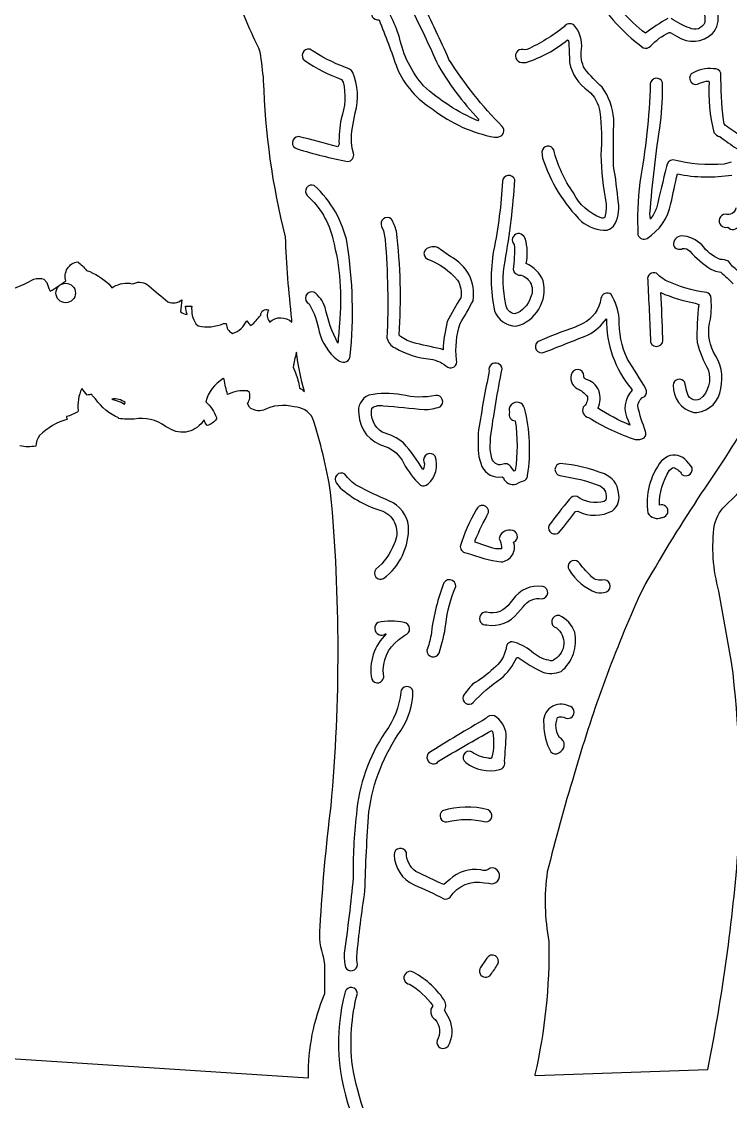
# Model space of a CAD drawing. Extents: x 1.4 to 96.1, y 1 to 80.1.
# Drawn here: x 26.88 to 30.42, y 11.71 to 17.11 of the extents above; entities that cross this region are included whole.
import ezdxf

# ---------------------------------------------------------------- set-up
doc = ezdxf.new("R2010")
doc.units = 0
doc.linetypes.add('0', pattern=[0])
doc.layers.add('1', color=7, linetype='0')

msp = doc.modelspace()

# ---------------------------------------------------------------- linework, layer by layer
at = {"layer": '1'}
for points in [[(26.829792, 15.77002, 0.034644), (26.936827, 15.818069, -0.17402), (26.986897, 15.817352), (27.001432, 15.800995), (27.011641, 15.77182), (27.017422, 15.758041, 0.029691), (27.096498, 15.809372, -0.457827), (27.156168, 15.905609, -0.043438), (27.200058, 15.862076, -0.098407), (27.313204, 15.792343), (27.325533, 15.774582, -0.166978), (27.416637, 15.798248), (27.424219, 15.794647), (27.436729, 15.796585, -0.308084), (27.510921, 15.784851, 0.013176), (27.606945, 15.705582, 0.306884), (27.67605, 15.715485, -0.020688), (27.670061, 15.654083, 0.123896), (27.702326, 15.641327, -0.004366), (27.693995, 15.682388, -0.058586), (27.726032, 15.682922, 0.168532), (27.746178, 15.594986), (27.758003, 15.58522, 0.160941), (27.884529, 15.596167, -0.023352), (27.898716, 15.596649, 0.319448), (27.930372, 15.547073, 0.203175), (28.001043, 15.610046, 0.111001), (28.023582, 15.586243, 0.019365), (28.070841, 15.63797, -0.539351), (28.110168, 15.664886), (28.109961, 15.662598, 0.319748), (28.114143, 15.605954), (28.114365, 15.60376, -0.39231), (28.226654, 15.602859), (28.226475, 15.616805, -0.020025), (28.194494, 16.03009, -0.054617), (28.085356, 16.812241, 0.017622), (28.068228, 16.952728), (28.060629, 16.973923, -0.036169), (27.931255, 17.294205, -0.01521)], [(30.105099, 17.121552, 0.035516), (29.993858, 17.047928, -0.099353), (29.785604, 17.28746)], [(29.716497, 17.281555, 0.110772), (29.983324, 16.975754, 0.339189), (30.020254, 16.985138, -0.089743), (30.111916, 17.052139), (30.118021, 17.05159), (30.152752, 17.03183, 0.342083), (30.329283, 17.046185, 0.481372), (30.291544, 17.234928, 0.145803)], [(30.206486, 17.200354, -0.46544), (30.290678, 17.102583, -0.459959), (30.214077, 17.074615, -0.062285), (30.122463, 17.12204)], [(30.470823, 16.53331, 0.00338), (30.393984, 16.587341), (30.387985, 16.595505), (30.383556, 16.615036, -0.027343), (30.371346, 16.847748, 0.359649), (30.333502, 16.870728, 0.174637), (30.222887, 16.845123, 0.894142), (30.264561, 16.798187, -0.093097), (30.309633, 16.809311), (30.31175, 16.80513, 0.076807), (30.336481, 16.552429, 0.203894), (30.366003, 16.53125, 0.011266), (30.450319, 16.470978, -0.346584)], [(30.421907, 16.40274), (30.387589, 16.393997, -0.086933), (30.130764, 16.415756, 0.368484), (30.099499, 16.381561, 0.0051), (30.049141, 16.173691, -0.069615), (30.018621, 16.118317), (30.016571, 16.144806, -0.020686), (30.069838, 16.602234, 0.033812), (30.078577, 16.801697, 0.796872), (30.017963, 16.795471, -0.036976), (29.966, 16.302231, 0.044762), (29.956642, 16.039078, 0.473239), (30.001957, 16.022324, 0.208065), (30.121363, 16.196732, -0.00539), (30.153633, 16.344345, 0.089344), (30.426388, 16.338993)], [(30.446251, 16.174713, -0.467368), (30.392775, 16.143522, 1.100561), (30.405321, 16.078094, 0.535034), (30.46162, 16.086609, -0.082547)], [(30.455744, 15.860336, -0.089338), (30.408602, 15.908371, 0.104517), (30.367577, 15.916595, -0.148161), (30.276434, 15.989406, 0.170103), (30.173754, 16.035631, 0.413171), (30.134394, 15.98836, 0.47055), (30.17975, 15.971512, -0.285023), (30.215334, 15.957458, 0.059744), (30.320339, 15.868484), (30.344023, 15.858444), (30.370127, 15.852524, -0.03687), (30.431797, 15.795471, 0.071596)], [(26.741825, 11.925262), (28.307661, 11.822876), (28.308767, 11.827484, -0.10321), (28.391397, 12.244476), (28.391397, 12.390396), (28.386358, 12.421295, -0.105326), (28.367416, 12.578825, -0.015627), (28.422203, 13.183716, 0.046188), (28.420229, 14.7509, 0.039699), (28.329916, 15.124695, 0.258115), (28.238394, 15.179626, 0.184912), (28.084063, 15.16246, -0.244408), (28.013826, 15.177429), (28.005161, 15.196808, 0.213898), (28.013851, 15.252106), (28.005037, 15.259109, 0.14161), (27.905304, 15.241501, -0.027652), (27.887484, 15.317307), (27.883713, 15.320511, 0.2026), (27.795816, 15.20401, -0.132572), (27.84948, 15.125534), (27.848848, 15.119019, -0.169671), (27.802536, 15.086044, -0.087995), (27.787285, 15.115311, -0.429658), (27.611408, 15.072464), (27.594275, 15.081802, 0.217481), (27.438316, 15.11795, -0.04936), (27.359489, 15.121689), (27.361233, 15.124069, -0.147283), (27.245338, 15.218897, -0.004257), (27.22551, 15.240891, 0.049429), (27.202953, 15.238434, 0.034593), (27.175587, 15.270508, 0.139127), (27.158241, 15.160477), (27.155788, 15.154633, -0.064288), (27.100052, 15.130814, 0.335047), (27.105486, 15.117737, 0.124939), (26.965137, 15.036118, 0.151009), (26.946207, 14.982651, -0.080703), (26.86566, 14.98381, -0.009777)]]:
    msp.add_lwpolyline(points, format="xyb", dxfattribs=at)
for points in [[(29.261534, 16.530043, 0.584962), (29.278492, 16.581818, -0.056785), (29.01186, 16.917709, 0.005491), (28.879814, 17.201843, 0.062793), (28.807583, 17.29631), (28.788086, 17.307663, 0.766196), (28.728958, 17.256516, 0.323007), (28.764603, 17.248322), (28.774494, 17.243988), (28.789371, 17.227585), (28.806028, 17.202972, -0.021582), (28.948683, 16.904449, 0.061964), (29.160734, 16.617172), (29.155455, 16.610489, -0.081336), (28.884615, 16.784973, -0.122962), (28.763708, 17.027664, 0.081987), (28.657703, 17.237148, 0.780722), (28.612597, 17.19574, 0.026136), (28.628057, 17.130203, 0.264711), (28.662006, 17.115723, -0.015692), (28.752373, 16.873581, 0.154216), (28.932299, 16.666901, 0.118108), (29.239901, 16.52784, 0.035555)], [(29.817585, 16.069656), (29.834837, 16.08403, 0.184682), (29.858919, 16.199982, 0.0188), (29.834352, 16.385252, -0.007027), (29.835985, 16.619781, 0.13379), (29.777893, 16.777954, -0.031772), (29.690575, 16.869415, -0.172531), (29.674868, 16.968567, 0.201844), (29.636538, 17.090256, 0.407768), (29.587204, 17.079529, -0.055306), (29.401777, 16.966537), (29.391386, 16.964556, 1.232119), (29.375957, 16.901825), (29.397329, 16.901733, 0.09383), (29.604591, 17.015244), (29.609093, 17.01123, -0.02211), (29.613935, 16.901932, 0.193772), (29.70796, 16.760269, -0.184399), (29.765951, 16.655884, -0.053303), (29.770292, 16.440506, 0.034305), (29.797188, 16.193922, -0.067728), (29.79097, 16.127853, -0.370804), (29.773441, 16.124374, -0.184885), (29.633743, 16.249603, -0.093723), (29.535667, 16.465179, 0.756174), (29.4764, 16.455307), (29.4799, 16.423752, 0.118803), (29.674362, 16.107096, 0.179132), (29.802391, 16.063244, 0.056381)], [(28.534039, 16.447906, -0.130526), (28.532717, 16.594604), (28.543623, 16.650543, 0.164271), (28.530861, 16.852493, 0.192249), (28.494513, 16.876816, -0.05336), (28.316181, 16.967863, 0.815016), (28.291151, 16.911072, 0.061872), (28.474758, 16.817032), (28.482933, 16.803909, -0.138986), (28.473032, 16.620895, 0.056816), (28.461973, 16.493057), (28.455711, 16.479691, 0.013268), (28.258942, 16.531553, 0.874151), (28.252935, 16.469925, 0.027264), (28.504789, 16.407242, 0.500853)], [(29.34646, 15.582368, 0.413187), (29.482136, 15.810272, 0.204427), (29.397282, 15.895981, 0.123993), (29.393335, 16.020996), (29.385946, 16.032471, 1.108613), (29.338083, 15.991699, -0.05287), (29.331924, 15.865829, 0.357462), (29.372471, 15.83757, -0.465888), (29.419796, 15.726181, -0.241709), (29.340002, 15.644516, -0.336031), (29.296431, 15.691315, -0.100886), (29.291983, 15.908325, 0.032229), (29.34042, 16.315033, 0.856838), (29.279211, 16.306808, -0.037887), (29.234612, 15.960693, 0.093053), (29.239157, 15.660209, 0.303441)], [(28.518332, 15.434799, 0.061798), (28.503561, 15.997367, 0.157964), (28.338404, 16.286194, 0.82142), (28.303143, 16.236053, -0.157331), (28.430988, 16.019287, -0.091165), (28.463964, 15.595196, -0.0129), (28.455851, 15.498413, -0.06563), (28.392754, 15.676773, 0.163977), (28.336172, 15.753066, 0.941221), (28.31205, 15.694382, -0.099555), (28.362299, 15.555038, 0.154006), (28.453661, 15.413925), (28.465219, 15.408492, 0.604408)], [(29.44179, 11.839539), (29.442324, 11.835907), (30.305807, 11.865829, 0.030575), (30.458725, 12.976425, 0.044786), (30.424931, 13.902786), (30.361551, 14.256912, -0.104367), (30.339367, 14.590897, -0.16359), (30.402529, 14.693604, 0.049098), (30.847469, 15.236038, 0.068005), (31.124479, 16.232803, 0.003417), (31.017286, 16.24144, -0.080165), (30.771835, 15.57576, -0.029226), (30.273134, 14.747375, 0.015487), (29.99509, 14.295745), (29.957777, 14.220353, 0.035732), (29.638189, 13.341292, 0.01454), (29.503252, 12.853058, 0.082299), (29.511223, 12.505859, -0.058953)], [(29.037237, 15.379929, 0.319168), (29.049566, 15.414993, -0.103908), (29.067249, 15.597031, 0.023328), (29.131886, 15.710541, 0.335199), (29.018728, 15.93089, 0.022722), (28.953897, 15.976352, 0.348809), (28.888699, 15.958304, 0.383645), (28.904055, 15.918854, -0.133611), (29.055048, 15.813187, -0.182161), (29.070704, 15.725128, 0.023615), (29.002884, 15.60582, 0.046137), (28.98214, 15.465012), (28.970806, 15.469177, -0.001308), (28.830343, 15.500641, -0.087439), (28.762285, 15.538116, 0.049372), (28.748899, 16.058533, 0.080972), (28.723091, 16.119936, 0.808798), (28.675247, 16.081879), (28.684069, 16.060013), (28.692535, 16.016678, -0.031608), (28.701807, 15.52446, 0.239691), (28.742168, 15.474319, 0.10984), (28.919006, 15.418182, -0.145584), (29.006334, 15.377197, 0.265163)], [(30.251471, 15.151184, 0.348447), (30.370975, 15.27066, 0.21403), (30.333565, 15.453568, -0.188452), (30.319496, 15.618057, 0.056685), (30.321329, 15.732361, 0.228986), (30.301329, 15.750702, -0.071021), (30.093969, 15.811493, -0.039065), (30.048676, 15.848083, 0.598156), (30.005169, 15.813583, -0.002535), (30.019506, 15.502853, 0.977508), (30.080204, 15.524399, 0.012833), (30.070225, 15.7509, 0.059957), (30.242216, 15.698624), (30.261173, 15.691772, 0.042001), (30.252081, 15.501724, 0.05119), (30.30673, 15.36557, -0.319094), (30.266018, 15.217636, -0.530633), (30.201508, 15.256592, -0.034686), (30.190804, 15.302567, 0.738846), (30.132685, 15.28862, 0.359157), (30.235298, 15.151445), (30.243378, 15.150984)], [(29.994713, 15.055756, -0.03128), (29.95562, 15.182953, -0.289767), (29.990463, 15.232056, 0.332856), (29.996126, 15.269104, 0.012765), (29.904896, 15.417816, -0.124439), (29.863253, 15.622238, 0.112136), (29.822975, 15.740967, 0.601246), (29.771353, 15.721466, -0.252931), (29.680929, 15.597122), (29.642992, 15.578384, 0.023612), (29.454348, 15.504683, 0.877008), (29.487957, 15.452621, 0.002095), (29.706913, 15.539352, 0.11312), (29.799381, 15.619888, 0.178495), (29.923195, 15.270487), (29.927982, 15.262695, 0.330777), (29.907467, 15.111375, 0.020342), (29.91634, 15.088257, -0.03831), (29.75514, 15.172715, 0.487856), (29.694075, 15.318818, -0.416982), (29.686214, 15.333461, 0.96171), (29.622992, 15.338898, 0.39533), (29.661974, 15.266632, -0.09907), (29.704664, 15.229599, -0.240393), (29.683022, 15.177353, 0.496839), (29.70989, 15.126221, 0.061384), (29.942375, 15.016075, 0.149445), (29.987303, 15.024658, 0.275579)], [(28.244431, 15.349365, -0.074436), (28.263788, 15.274673, -0.023371), (28.289846, 15.255936, -0.046773), (28.250271, 15.452362), (28.24781, 15.449402, 0.01164), (28.232845, 15.378296)], [(29.348082, 14.793518, -0.051106), (29.392862, 14.812042, 0.227612), (29.404604, 14.836929, 0.102033), (29.389174, 15.17318, 1.021044), (29.313799, 15.151398, 0.518519), (29.343428, 15.109756, -0.073348), (29.342825, 14.860794), (29.337519, 14.858475), (29.336508, 14.858688), (29.322939, 14.877792, 0.412222), (29.275473, 14.890686, -0.407294), (29.226755, 14.920593), (29.218483, 14.966644), (29.219229, 15.02591, -0.01486), (29.277355, 15.369247, 1.065347), (29.212614, 15.358627, 0.00829), (29.159798, 15.065262, 0.048686), (29.160671, 14.928772), (29.176464, 14.880997, 0.327997), (29.27726, 14.829132), (29.284153, 14.824432, 0.408728)], [(28.905279, 14.792328, 0.320117), (28.941906, 14.932771, 0.861692), (28.886868, 14.904144, -0.228298), (28.880812, 14.865906, 0.04814), (28.785118, 14.998749, 0.102693), (28.678057, 15.052902, -0.306782), (28.626513, 15.17363, -0.210338), (28.684675, 15.185287, -0.005941), (28.887918, 15.165466, 0.092716), (28.967735, 15.180435, 0.770762), (28.945896, 15.236816, -0.115751), (28.774525, 15.240387, 0.091507), (28.611887, 15.238052, 0.358562), (28.560678, 15.143066, 0.334388), (28.69252, 14.981705, -0.195388), (28.785206, 14.899078, 0.087956), (28.869846, 14.787628, 0.314596)], [(27.353432, 15.21022, -0.097159), (27.390343, 15.192169), (27.393517, 15.200653, 0.213957), (27.326262, 15.218216)], [(30.08003, 14.626311, 1.110686), (30.063431, 14.687225, -0.14518), (30.114958, 14.862442), (30.129913, 14.874435), (30.136076, 14.875549, -0.152918), (30.176683, 14.841906, 0.890379), (30.221672, 14.884705), (30.201077, 14.908188, 0.329629), (30.104376, 14.931488), (30.073437, 14.908813, 0.20202), (30.005711, 14.647552, 0.363982), (30.076546, 14.625605)], [(29.563128, 14.55336, 0.025789), (29.643499, 14.656479), (29.656631, 14.657716, 0.254073), (29.830078, 14.660248, 0.299785), (29.859064, 14.750854, 0.279791), (29.789309, 14.843674, 0.068744), (29.566885, 14.896499, 0.813351), (29.566423, 14.835373, -0.054419), (29.767933, 14.784883, -0.338121), (29.795132, 14.713333), (29.787792, 14.706726, -0.233496), (29.653042, 14.731232, 0.337355), (29.614553, 14.717606, 0.010581), (29.511051, 14.585861, 0.825258)], [(28.6849, 14.320404, 0.240991), (28.809925, 14.583115, 0.266108), (28.713991, 14.708466, -0.014965), (28.553938, 14.783981, -0.087595), (28.491211, 14.843095, 0.864284), (28.44907, 14.797714), (28.46752, 14.774979, 0.112097), (28.680475, 14.658448, -0.430755), (28.737829, 14.495163, -0.13501), (28.64613, 14.367783, 0.814546)], [(29.267357, 14.509811, -0.102268), (29.274605, 14.469711, -0.141534), (29.216496, 14.477722), (29.196455, 14.483856), (29.142078, 14.501892), (29.143534, 14.513443, -0.025459), (29.209997, 14.650391, 0.932555), (29.148094, 14.664383, 0.063665), (29.067953, 14.481552, 0.418702), (29.103266, 14.448151, 0.054212), (29.272144, 14.403992, 0.499712), (29.334452, 14.502197, 0.872312), (29.319311, 14.562439, 0.405759), (29.263157, 14.521343, 0.098949)], [(29.798782, 14.254641, 0.948429), (29.777107, 14.313187, -0.270506), (29.718838, 14.335663, -0.039501), (29.65822, 14.40486, 0.840549), (29.612076, 14.364075, 0.161255), (29.747532, 14.250336, 0.139338)], [(28.99597, 14.093063, -0.076492), (29.046141, 14.280182, 0.978269), (28.98173, 14.286423, 0.064257), (28.922276, 14.03688, -0.028153), (28.901827, 13.962158, 0.861514), (28.962049, 13.948212, 0.050958)], [(29.382027, 14.178604, -0.292209), (29.476864, 14.219803, 0.868605), (29.481005, 14.28157, 0.28737), (29.331429, 14.215668), (29.31777, 14.199661, -0.328232), (29.198721, 14.1526, 1.113323), (29.200451, 14.089096, 0.278558), (29.356569, 14.149094)], [(28.661304, 13.799851, 0.425587), (28.684498, 13.841248, -0.26538), (28.75931, 14.013992), (28.79166, 14.037703, 0.803919), (28.787395, 14.100769, 0.097938), (28.657207, 14.101302, 1.049781), (28.694891, 14.044062), (28.696644, 14.044126), (28.698395, 14.044174, 0.253986), (28.625488, 13.817383, 0.360862)], [(29.132601, 13.700027, -0.061943), (29.270063, 13.818405, 0.106881), (29.350344, 13.925522), (29.357761, 13.925644, 0.044612), (29.480198, 13.852432, 0.171589), (29.572065, 13.855865, 0.283814), (29.640184, 14.052363, 0.201002), (29.563692, 14.135818, 0.980473), (29.549311, 14.073548, -0.523312), (29.541315, 13.917507, -0.320373), (29.511086, 13.911794, -0.144068), (29.425009, 13.955872, 0.10827), (29.327749, 14.004974, 0.419991), (29.29734, 13.969437, -0.176618), (29.23472, 13.871429, -0.064066), (29.129238, 13.791672, 0.035236), (29.082106, 13.732819, 0.758786)], [(28.530077, 12.359619, 0.362486), (28.553894, 12.391785), (28.551079, 12.411636), (28.550713, 12.430404, -0.01142), (28.591736, 12.759109, -0.011449), (28.611135, 13.153427, -0.120878), (28.772642, 13.562576, 0.13649), (28.831825, 13.757614, 0.836431), (28.770567, 13.75206, -0.140233), (28.693151, 13.552963, 0.128738), (28.548756, 13.140106, 0.033901), (28.533239, 12.824844, -0.012399), (28.487602, 12.446579, 0.064537), (28.49527, 12.375, 0.339349)], [(29.560732, 13.449037, 0.663759), (29.564821, 13.525864, -0.260179), (29.554777, 13.624969, -0.257404), (29.596052, 13.622544, 1.043194), (29.612957, 13.683013, 0.61865), (29.485394, 13.590988, 0.127714), (29.520359, 13.454666, 0.367738)], [(29.264992, 13.365143, 0.425822), (29.289633, 13.406677, 0.010965), (29.298092, 13.54184, 0.223092), (29.239038, 13.634659, 0.313265), (29.19581, 13.620348, 0.007626), (28.909538, 13.447572, 1.032039), (28.959927, 13.406555, -0.013674), (29.22666, 13.560928), (29.231323, 13.551224, -0.092983), (29.226646, 13.426788, -0.416499), (29.209208, 13.422607, -0.152371), (29.125038, 13.454741, 0.889528), (29.095592, 13.400055, 0.219862)], [(29.195593, 13.103134, 0.826657), (29.207085, 13.163437, 0.147976), (28.979197, 13.15889, 0.744923), (29.001467, 13.103256, -0.127662)], [(29.017624, 12.727371, -0.313111), (29.188887, 12.79892), (29.210302, 12.797166, 1.341782), (29.218197, 12.872635, -0.306732), (29.170221, 12.863724, 0.226024), (29.015491, 12.815918), (28.986521, 12.789871, -0.005542), (28.846485, 12.855011, -0.239483), (28.798624, 12.949753, 0.865021), (28.737619, 12.939529, 0.286474), (28.837383, 12.788452, -0.030256), (28.986151, 12.718277, 0.284127)], [(29.255863, 12.391266, 0.986407), (29.201242, 12.421799), (29.170013, 12.375565, 1.011796), (29.22156, 12.340256, 0.002212)], [(29.007021, 11.98262, 0.253563), (29.014116, 12.116409), (28.989035, 12.161331, 0.289979), (28.986366, 12.214432, 0.131697), (28.824156, 12.355911, 1.020173), (28.814968, 12.291824, -0.103609), (28.930889, 12.184387, 0.459559), (28.942806, 12.115051, -0.319952), (28.951946, 12.009369, 0.816584)], [(28.89842, 11.334808, 0.327514), (28.870321, 11.375015, 0.181363), (28.69541, 11.410675, -0.081366), (28.528727, 11.884247, -0.09151), (28.553909, 12.245728, 0.848955), (28.49267, 12.253021, 0.162549), (28.532444, 11.622894, 0.020139), (28.650333, 11.352203, 0.349861), (28.691811, 11.34584, -0.236216), (28.853905, 11.309906, 0.516955)]]:
    msp.add_lwpolyline(points, format="xyb", close=True, dxfattribs=at)
msp.add_circle((27.095774, 15.748927), 0.048666, dxfattribs=at)

doc.saveas('drawing.dxf')
